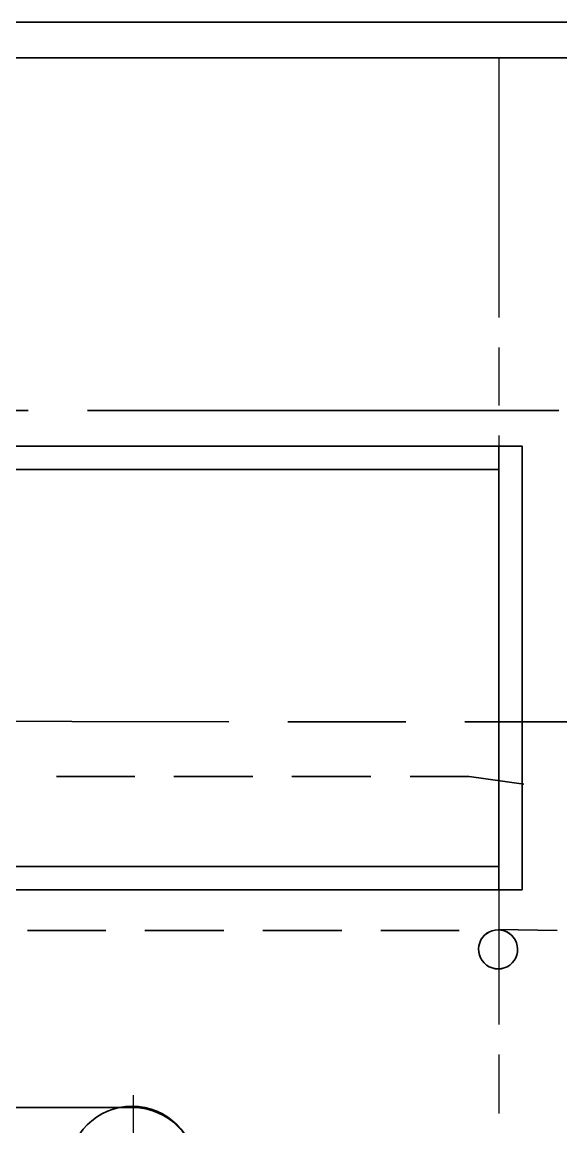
# Model space of a CAD drawing. Header units: millimetres. Extents: x 25096 to 30217, y 6541 to 10165.
# Drawn here: x 28631.5 to 28713.1, y 6948.1 to 7115.3 of the extents above; entities that cross this region are included whole.
import ezdxf

# ---------------------------------------------------------------- set-up
doc = ezdxf.new("R2010")
doc.units = ezdxf.units.MM
doc.layers.add('Equipment', color=123, linetype='Continuous')

# ---------------------------------------------------------------- blocks, each defined once
blk = doc.blocks.new('A$C970bf4b1')
at = {"layer": 'Equipment', "lineweight": 35}
for points in [[(121.2, 2118), (-4429.1, 2118), (-4429.1, 2072.5), (121.2, 2072.5)], [(-1149, 1014), (-2509.1, 1014), (-2509.1, 1578.2), (-1149, 1578.2)]]:
    blk.add_lwpolyline(points, close=True, dxfattribs=at)
at = {"layer": 'Equipment', "lineweight": 25}
for points in [[(-1178.6, 2072.5), (-1178.6, 1742.2)], [(-1178.6, 1704.1), (-1178.6, 1630)], [(-1178.6, 1591.9), (-1178.6, 1292.4)], [(-1178.6, 1254.3), (-1178.6, 1179.1)], [(-1178.6, 1142.1), (-1178.6, 842.5)], [(-1178.6, 804.4), (-1178.6, 729.3)], [(-1644.3, 752.6), (-1644.3, 558.9)]]:
    blk.add_lwpolyline(points, dxfattribs=at)
at = {"layer": 'Equipment', "lineweight": 35}
for points in [[(-1928, 1623.7), (-1777.7, 1623.7)], [(-1702.5, 1623.7), (-1102.4, 1623.7)], [(-1222, 1227.8), (-893.9, 1227.8)], [(-1178.6, 1578.2), (-1178.6, 1014)], [(-2479.4, 1548.5), (-1178.6, 1548.5)], [(-2122.7, 1228.9), (-1522.6, 1227.8)], [(-1447.4, 1227.8), (-1297.1, 1227.8)], [(-1642.2, 1158), (-1741.7, 1158)], [(-1491.9, 1158), (-1592.4, 1158)], [(-1341.6, 1158), (-1442.1, 1158)], [(-1291.8, 1158), (-1216.7, 1158), (-1146.8, 1148.4)], [(-2479.4, 1043.6), (-1178.6, 1043.6)], [(-1778.7, 962.1), (-1679.2, 962.1)], [(-1629.5, 962.1), (-1528.9, 962.1)], [(-1479.2, 962.1), (-1378.6, 962.1)], [(-1328.9, 962.1), (-1229.4, 962.1)], [(-1178.6, 963.2), (-1104.5, 962.1)], [(-1178.6, 962.1), (-1178.6, 962.1)]]:
    blk.add_lwpolyline(points, dxfattribs=at)
blk.add_lwpolyline([(-1203.1, 946.6, 1.423801), (-1156.3, 946.6, 0.702345)], format="xyb", close=True, dxfattribs=at)
blk.add_lwpolyline([(-1986.2, 574.7), (-1644.3, 574.7, 0.99708), (-1644.3, 736.7), (-2136.5, 736.7)], format="xyb", dxfattribs=at)
blk.add_circle((-1645.5, 657.6), 81, dxfattribs=at)
for start, end in [(19.8358, 160.1642), (160.1642, 19.8358)]:
    blk.add_arc((-1179.7, 938.1), 24.9, start, end, dxfattribs=at)

msp = doc.modelspace()

# ---------------------------------------------------------------- block references
at = {"xscale": 0.1189320440123307, "yscale": 0.1189320440123307, "zscale": 0.1189320440123307}
msp.add_blockref('A$C970bf4b1', (28843.9, 6863.37), dxfattribs=at)

doc.saveas('drawing.dxf')
